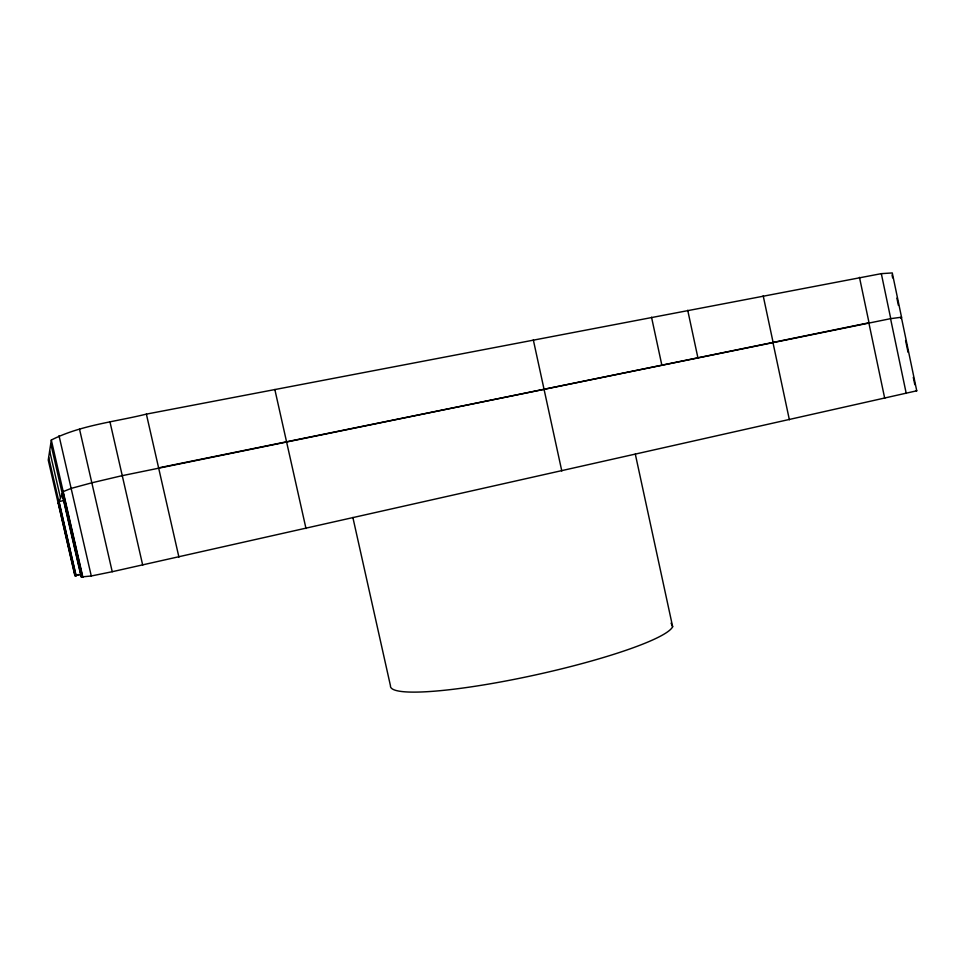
<?xml version="1.0" encoding="UTF-8"?>
<svg xmlns="http://www.w3.org/2000/svg" width="965" height="965" viewBox="0 0 965 965"><rect width="100%" height="100%" fill="white"/><g stroke="black" fill="none" stroke-linecap="round" stroke-linejoin="round"><path stroke-width="1.45" d="M901.129 318.402L901.539 317.208L892.275 272.938L881.322 273.65L146.378 414.118C114.678 421.958 80.686 425.082 51.314 440.028L48.25 460.064L74.872 575.623L81.699 574.67M900.96 318.45L901.358 317.256L916.75 390.801L112.23 571.714L91.277 575.984L81.193 576.961L62.122 494.189M58.25 503.489L63.195 491.619L71.133 488.411L91.844 482.802L122.266 475.636M74.872 575.623L78.611 574.513M122.241 475.661L869.031 322.768L859.477 277.317M64.595 500.413L59.046 501.559L76.175 575.9M158.598 467.88L890.743 318.631L881.322 273.65M901.539 317.208L890.562 318.679L906.231 393.418M916.062 390.596L916.75 390.801M671.085 623.125L672.653 626.707A144.605 19.686 -12.4 0 1 525.455 677.08A144.605 19.686 -12.4 0 1 390.463 685.777L352.864 517.445M79.552 429.268L112.23 571.714M59.01 435.673L91.277 575.984M51.314 440.028L82.918 577.335M63.015 492.054L82.64 577.275M62.653 492.934L82.037 577.142M50.771 443.647L81.446 577.022M49.649 450.908L60.518 498.061M48.66 457.362L75.97 575.852M58.648 502.536L75.511 575.755M58.37 503.187L75.065 575.659M146.378 414.118L178.923 557.131M109.938 421.741L142.711 565.164M274.832 389.474L306.002 528.543M533.319 339.885L561.799 470.992M651.532 317.208L661.833 365.084M635.308 454.093L672.653 626.707M687.719 310.26L697.888 357.726M763.194 295.785L773.098 342.37M772.929 342.418L789.382 419.799M868.85 322.817L884.724 398.352M892.046 274.989L892.649 277.884M896.895 298.149L898.403 305.374M905.58 340.536L908.053 352.309M913.288 377.339L914.832 384.697"/></g></svg>
